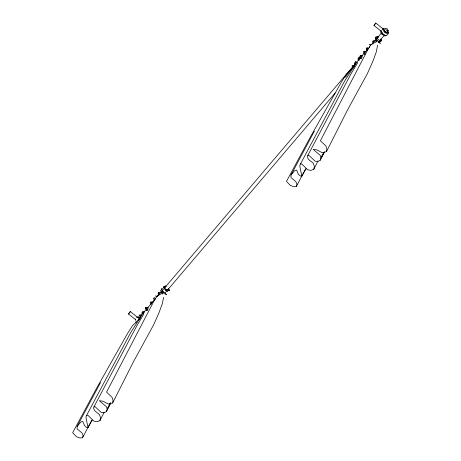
<?xml version="1.0" encoding="UTF-8"?>
<svg xmlns="http://www.w3.org/2000/svg" width="461" height="461" viewBox="0 0 461 461"><rect width="100%" height="100%" fill="white"/><g stroke="black" fill="none" stroke-linecap="round" stroke-linejoin="round"><path stroke-width="0.69" d="M140.052 315.601L140.375 316.672M100.544 382.538L77.154 426.356L77.12 428.845L82.018 433.006L83.124 435.708L82.502 437.794L79.782 437.95L76.514 436.774L72.654 432.718L96.516 388.375L127.668 333.257L132.676 325.449L136.594 321.801M314.373 131.201L290.983 175.019L290.949 177.508L295.847 181.669L296.953 184.371L296.331 186.457L293.611 186.613L290.349 185.437L286.488 181.38L310.345 137.038L341.503 81.92L346.505 74.112L350.423 70.464M388.225 30.668L387.205 28.882L386.076 28.271L385.367 28.398L386.387 30.178L387.511 30.789L388.225 30.668L386.537 32.587M128.486 313.993L130.33 311.567L128.486 313.993L135.73 319.755M142.086 312.495L142.749 311.538L144.489 311.907M142.824 312.109L143.152 312.005L142.645 312.42L144.132 312.57L143.797 312.42M387.626 31.924L387.373 32.743L387.724 32.483L387.073 32.835L387.499 32.691L386.232 32.328L386.986 32.633L384.353 30.726C388.669 36.183 379.726 28.916 384.318 28.271M77.154 426.356L80.865 421.994L82.773 421.406L84.496 425.549L86.38 427.324L87.988 427.52L86.126 418.306L86.063 416.462L86.651 415.263L88.051 415.396L93.865 421.164L97.173 421.706L99.962 420.616L100.561 417.735L99.455 414.554L94.626 410.739L93.646 408.544L93.917 406.902L95.168 406.758L101.368 412.583L104.157 412.774L106.462 411.517L107.188 409.207L106.433 406.7L99.299 400.695L102.959 401.214L108.479 404.095L112.657 402.96L113.02 400.373L112.081 397.33L106.56 392.121L153.34 302.226L157.161 295.933L163.303 292.741L161.828 289.496L162.186 288.309L161.454 288.961L161.851 290.246L166.536 294.648L164.669 293.605M290.983 175.019L294.694 170.656L296.607 170.069L298.325 174.212L300.215 175.987L301.817 176.183L299.955 166.968L299.892 165.124L300.48 163.926L301.886 164.058L307.7 169.827L311.008 170.368L313.791 169.279L314.39 166.398L313.284 163.217L308.461 159.402L307.475 157.207L307.746 155.564L308.997 155.42L315.203 161.246L317.986 161.436L320.291 160.18L321.023 157.869L320.268 155.363L313.128 149.358L316.793 149.877L322.314 152.758L326.492 151.623L326.849 149.036L325.915 145.993L320.395 140.784L367.175 50.889L370.99 44.602L377.133 41.404L375.663 38.159L376.015 36.972L375.283 37.623L375.686 38.908L380.365 43.311L378.498 42.268M150.447 302.289L150.966 304.341M360.733 56.248L360.802 55.844L361.038 57.302M139.337 315.578L139.902 314.811L141.423 314.99M139.326 315.739L139.464 315.151L139.297 315.762M163.615 297.316L162.37 303.545L159.045 312.616L153.594 324.896L133.73 361.245L112.657 402.96M377.444 45.985L376.199 52.214L372.88 61.278L367.423 73.558L347.559 109.908L326.492 151.623M386.088 35.197L385.24 35.998L383.615 35.635M383.074 28.836L375.796 23.05L373.952 25.47L381.201 31.233M373.952 25.47L375.796 23.05M367.676 47.725L366.639 48.128L366.72 49.736M162.687 294.135L163.303 292.741M166.283 289.946L166.214 289.646L167.821 290.43L166.928 290.096M166.121 289.744L166.375 289.744M99.962 420.616L104.128 412.318M313.791 169.279L317.963 160.981M106.462 411.517L110.703 403.237M320.291 160.18L324.532 151.9M110.49 402.902L107.188 409.207L110.571 402.862M323.991 152.193L321.023 157.869L324.066 152.159M82.502 437.794L91.779 420.196M296.331 186.457L305.608 168.859M165.758 287.07L164.225 286.823L164.934 286.615L164.491 286.88L164.531 287.681C163.828 286.287 167.066 291.375 166.139 289.543M86.651 415.263L130.78 332.427L143.019 313.463M93.917 406.902L137.026 325.431L143.797 314.172M300.48 163.926L344.615 81.09L356.849 62.131M307.746 155.564L350.861 74.094L357.632 62.834M154.942 297.771L153.899 298.175L153.749 298.774M160.353 290.839L160.733 290.257M87.988 427.52L92.263 420.029M301.817 176.183L306.092 168.691M376.816 37.474L376.919 37.191M168.455 288.574C171.584 292.038 163.534 290.753 166.404 289.848M163.857 287.762L163.764 286.765C164.969 290.211 166.035 291.012 166.098 289.802M385.534 32.057L385.667 31.907M345.416 77.246L350.948 69.697L354.313 66.574M360.773 56.144L360.467 56.553L361.199 55.931L360.623 56.075L362.018 56.392M385.131 32.558L385.379 32.235M385.16 32.725L385.413 31.97M139.308 317.612L141.642 314.875M142.576 313.774L155.634 298.428M157.034 296.786L355.258 63.831M356.192 62.736L369.716 46.843M371.583 44.648L381.38 33.14M165.003 293.035L335.135 93.064M378.487 42.112L384.082 35.537M361.407 58.19L362.156 57.371M147.203 309.936L148.321 308.709M365.325 51.344L363.936 51.361L363.516 52.047L363.764 53.211L364.847 54.709M137.119 321.029L140.478 317.911M136.531 317.531L137.92 317.099M377.617 45.38L377.305 45.576M366.639 48.128L366.985 47.852M153.899 298.175L154.251 297.904M360.433 58.224C358.623 56.622 356.906 59.187 358.779 60.604M376.666 37.399L377.231 37.053L376.775 37.087L378.285 37.41M150.891 301.851L152.533 302.013M363.936 51.361L364.311 51.234M381.581 30.933C379.778 31.619 381.437 33.97 382.376 34.725M140.023 315.503L141.314 315.802M358.468 57.867L358.814 57.798M382.313 28.738L383.921 28.634M377.017 36.396L378.896 36.949M367.284 48.411L367.826 48.37M373.831 40.603L372.615 41.162L372.937 42.908M138.058 317.243L137.378 317.145L138.444 317.375M384.491 29.095L383.685 29.395L383.754 29.037L383.8 29.608L383.581 28.864M147.18 308.023L146.396 308.04L147.359 309.965M357.252 62.344L355.235 61.734L356.278 62.661M141.4 313.071L143.417 313.682M384.255 35.094L385.557 35.405L387.332 35.001L388.346 33.526L388.093 31.947M165.303 286.148L166.133 286.465M384.578 35.209L385.177 35.416L383.206 34.396L381.443 31.976L383.189 34.477L382.025 33.106M359.995 58.766L358.71 58.628L359.384 60.218M373.715 41.283L374.021 41.398L373.064 41.634L373.727 41.311L373.347 41.288L373.37 42.014M165.459 286.177L165.822 286.31L164.139 286.2L163.839 287.699M160.221 292.891L158.411 292.908L158.25 294.349M370.759 45.103L369.497 44.596L370.586 45.432M157.558 296.694L155.668 295.933L156.752 296.769M152.124 302.629L151.185 302.416L152.009 302.543C151.208 301.771 151.145 303.298 151.093 302.508L151.611 303.937M378.994 41.064C380.579 42.389 382.474 40.389 380.884 38.926M148.125 307.631C145.785 305.983 144.933 309.175 146.759 310.46M141.469 315.019L141.769 315.168M362.715 55.965L360.859 55.366L360.058 55.919L360.266 57.406L361.32 58.858M166.657 289.934L168.519 290.361L168.017 290.459L168.328 290.182L167.994 289.214M376.631 41.225L374.764 40.188L375.727 41.162M162.802 292.562L160.935 291.519L161.897 292.499M364.91 51.903L365.268 52.105L364.887 51.753M354.129 66.39L352.342 65.324L352.106 66.355L353.091 68.211M140.3 317.727L138.507 316.661L138.271 317.692L139.262 319.548M385.229 32.598C386.168 33.843 389.067 33.647 388.191 31.625M383.61 34.731L381.852 33.094M130.33 311.567L137.597 317.41M385.753 32.028L383.961 29.936M378.043 39.358L380.584 40.81L380.388 39.565L380.561 39.877M146.281 309.838L146.788 310.374M377.807 39.099L376.873 36.88L376.965 37.992L376.896 37.214M146.782 309.21L147.555 310.282M365.118 53.949L364.334 52.635M355.431 64.569L354.613 62.506M355.834 63.889L355.35 62.875M381.247 32.086L381.489 32.622M135.972 322.487L135.995 321.559A2.011 0.778 40.4 0 1 136.237 321.513M153.853 299.437L153.749 298.993M135.73 320.447L135.534 319.018M380.993 30.512L381.172 31.63M163.845 287.22L163.88 287.566M358.404 58.334L358.428 59.071L358.404 58.334M383.056 28.934L383.051 29.608L383.056 28.934M169.049 290.021L168.905 290.649L169.049 290.021M381.426 40.17L381.368 40.793L381.426 40.17M145.774 307.787L146.206 308.87L145.774 307.787M146.062 307.804L145.999 308.3L146.125 307.378L146.062 307.804M158.158 293.357L159.085 292.631L158.158 293.357M160.555 290.447L160.555 290.447M169.043 290.234L168.755 290.597L169.043 290.234M383.95 28.939L383.95 28.939M140.173 314.782L140.173 314.782M380.36 41.461L379.593 41.334L380.29 41.467M146.54 307.562L146.125 307.51L146.54 307.562M167.769 291L166.651 290.724L167.769 291M165.245 286.108L165.822 286.31L165.245 286.108M147.451 307.343L147.86 307.504L147.451 307.343M360.26 58.155L359.764 57.879L360.594 58.351L360.26 58.155M355.713 64.805L354.866 63.67L355.713 64.805M360.796 58.265L359.989 56.576L360.796 58.265M366.904 50.065L366.483 48.728L366.904 50.065"/></g></svg>
